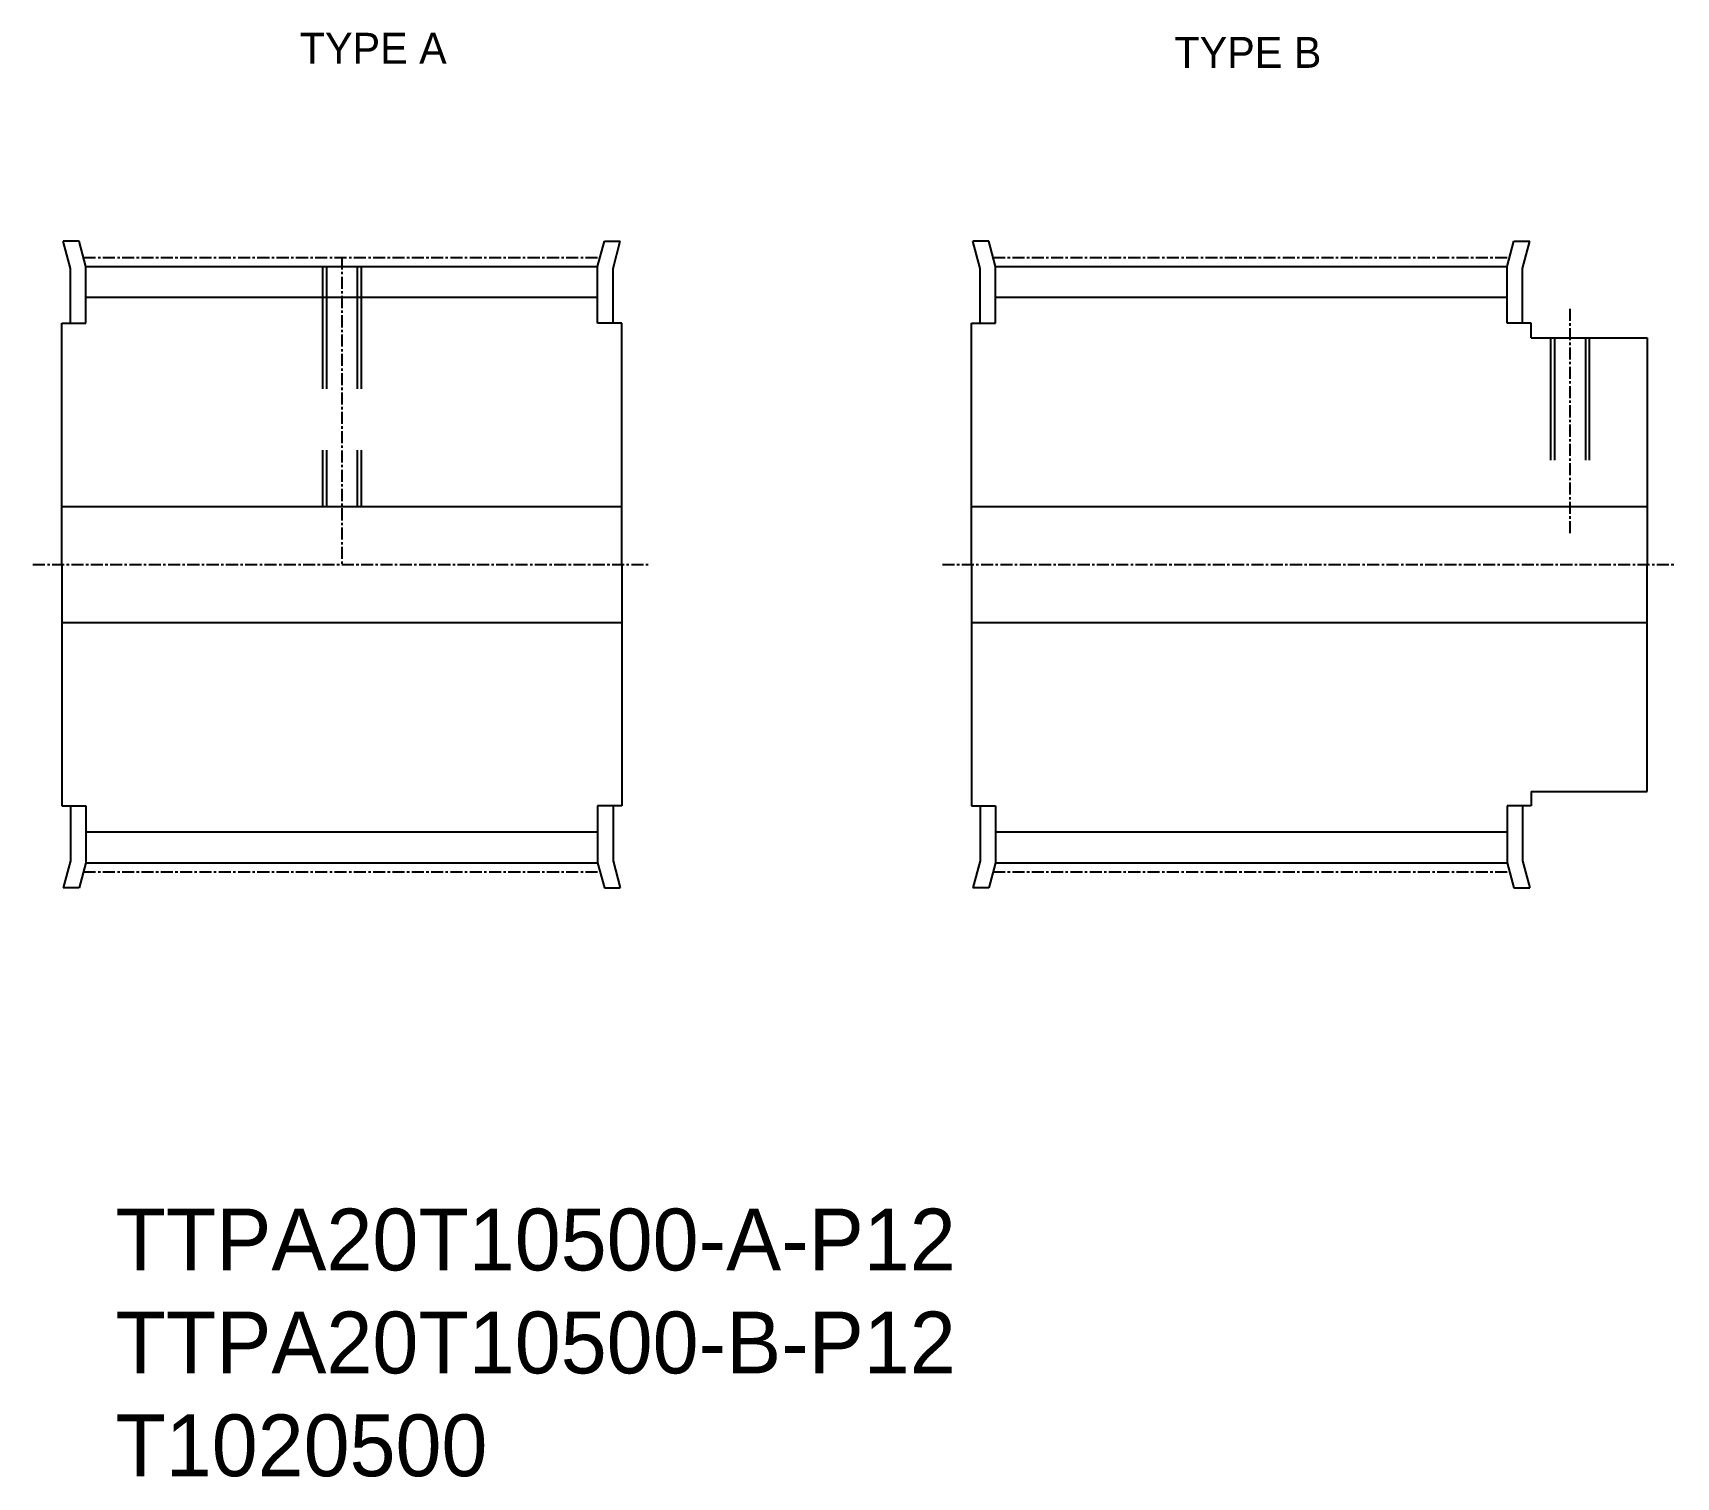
# Model space of a CAD drawing. Extents: x -293 to -123, y -60 to 89.
import ezdxf

# ---------------------------------------------------------------- set-up
doc = ezdxf.new("R2010")
doc.units = 0
doc.linetypes.add('CENTER', pattern=[2, 1.25, -0.25, 0.25, -0.25])
doc.linetypes.add('DASHED', pattern=[19.05, 12.7, -6.35])
doc.layers.get('0').update_dxf_attribs({"linetype": 'CONTINUOUS'})
doc.layers.add('CENTER', color=1, linetype='CENTER')

# ---------------------------------------------------------------- blocks, each defined once
blk = doc.blocks.new('*U2')
at = {"color": 7, "linetype": 'CONTINUOUS'}
for s, p in [('TTPA20T10500-A-P12', (-284.36, -38.87)), ('TTPA20T10500-B-P12', (-284.36, -49.54)), ('T1020500', (-284.36, -60.2))]:
    blk.add_text(s, height=6.4, dxfattribs=at).set_placement(p)

msp = doc.modelspace()

# ---------------------------------------------------------------- linework, layer by layer
at = {"color": 7, "linetype": 'CONTINUOUS'}
for p, q in [((-288.1, 67.77), (-289.75, 67.77)), ((-289, 64.96), (-289.75, 67.77)), ((-287.4, 65.17), (-288.1, 67.77)), ((-234.4, 65.17), (-233.7, 67.77)), ((-233.7, 67.77), (-232.05, 67.77)), ((-232.8, 64.96), (-232.05, 67.77)), ((-193.88, 67.77), (-195.53, 67.77)), ((-194.78, 64.96), (-195.53, 67.77)), ((-193.18, 65.17), (-193.88, 67.77)), ((-140.18, 65.17), (-139.48, 67.77)), ((-139.48, 67.77), (-137.83, 67.77)), ((-138.58, 64.96), (-137.83, 67.77)), ((-289, 59.27), (-289, 64.96)), ((-287.4, 59.27), (-287.4, 65.17)), ((-287.4, 65.17), (-234.4, 65.17)), ((-234.4, 59.27), (-234.4, 65.17)), ((-232.8, 59.27), (-232.8, 64.96)), ((-194.78, 59.27), (-194.78, 64.96)), ((-193.18, 59.27), (-193.18, 65.17)), ((-193.18, 65.17), (-140.18, 65.17)), ((-140.18, 59.27), (-140.18, 65.17)), ((-138.58, 59.27), (-138.58, 64.96)), ((-287.4, 61.97), (-234.4, 61.97)), ((-193.18, 61.97), (-140.18, 61.97)), ((-289.9, 34.27), (-289.9, 59.27)), ((-289.9, 59.27), (-287.4, 59.27)), ((-231.9, 59.27), (-234.4, 59.27)), ((-231.9, 34.27), (-231.9, 59.27)), ((-195.68, 34.27), (-195.68, 59.27)), ((-195.68, 59.27), (-193.18, 59.27)), ((-137.68, 59.27), (-140.18, 59.27)), ((-137.68, 57.77), (-137.68, 59.27)), ((-137.68, 57.77), (-125.68, 57.77)), ((-125.68, 57.77), (-125.68, 34.27)), ((-289.9, 40.27), (-231.9, 40.27)), ((-195.68, 40.27), (-125.68, 40.27)), ((-289.9, 34.27), (-289.9, 9.27)), ((-231.9, 34.27), (-231.9, 9.27)), ((-195.68, 34.27), (-195.68, 9.27)), ((-125.68, 10.77), (-125.68, 34.27)), ((-289.9, 28.27), (-231.9, 28.27)), ((-195.68, 28.27), (-125.68, 28.27)), ((-137.68, 10.77), (-125.68, 10.77)), ((-137.68, 10.77), (-137.68, 9.27)), ((-289.9, 9.27), (-287.4, 9.27)), ((-289, 9.27), (-289, 3.58)), ((-287.4, 9.27), (-287.4, 3.37)), ((-231.9, 9.27), (-234.4, 9.27)), ((-234.4, 9.27), (-234.4, 3.37)), ((-232.8, 9.27), (-232.8, 3.58)), ((-195.68, 9.27), (-193.18, 9.27)), ((-194.78, 9.27), (-194.78, 3.58)), ((-193.18, 9.27), (-193.18, 3.37)), ((-137.68, 9.27), (-140.18, 9.27)), ((-140.18, 9.27), (-140.18, 3.37)), ((-138.58, 9.27), (-138.58, 3.58)), ((-287.4, 6.57), (-234.4, 6.57)), ((-193.18, 6.57), (-140.18, 6.57)), ((-289, 3.58), (-289.75, 0.77)), ((-232.8, 3.58), (-232.05, 0.77)), ((-194.78, 3.58), (-195.53, 0.77)), ((-138.58, 3.58), (-137.83, 0.77)), ((-287.4, 3.37), (-288.1, 0.77)), ((-287.4, 3.37), (-234.4, 3.37)), ((-234.4, 3.37), (-233.7, 0.77)), ((-193.18, 3.37), (-193.88, 0.77)), ((-193.18, 3.37), (-140.18, 3.37)), ((-140.18, 3.37), (-139.48, 0.77)), ((-288.1, 0.77), (-289.75, 0.77)), ((-233.7, 0.77), (-232.05, 0.77)), ((-193.88, 0.77), (-195.53, 0.77)), ((-139.48, 0.77), (-137.83, 0.77))]:
    msp.add_line(p, q, dxfattribs=at)
at = {"color": 3, "linetype": 'DASHED'}
for p, q in [((-262.9, 65.17), (-262.9, 40.27)), ((-262.5, 65.17), (-262.5, 40.27)), ((-259.3, 65.17), (-259.3, 40.27)), ((-258.9, 65.17), (-258.9, 40.27)), ((-135.68, 57.77), (-135.68, 40.27)), ((-135.28, 57.77), (-135.28, 40.27)), ((-132.08, 57.77), (-132.08, 40.27)), ((-131.68, 57.77), (-131.68, 40.27))]:
    msp.add_line(p, q, dxfattribs=at)
at = {"layer": 'CENTER', "color": 1, "linetype": 'CENTER'}
for p, q in [((-287.65, 66.1), (-234.15, 66.1)), ((-260.9, 66.1), (-260.9, 34.27)), ((-193.43, 66.1), (-139.93, 66.1)), ((-133.68, 60.77), (-133.68, 37.27)), ((-292.9, 34.27), (-228.9, 34.27)), ((-198.68, 34.27), (-122.68, 34.27)), ((-287.65, 2.44), (-234.15, 2.44)), ((-193.43, 2.44), (-139.93, 2.44))]:
    msp.add_line(p, q, dxfattribs=at)

# ---------------------------------------------------------------- block references
at = {"color": 7, "linetype": 'CONTINUOUS'}
msp.add_blockref('*U2', (0, 0), dxfattribs=at)

# ---------------------------------------------------------------- texts
for s, p in [('TYPE A', (-265.25, 86.17)), ('TYPE B', (-174.65, 85.74))]:
    msp.add_text(s, height=3.2, dxfattribs=at).set_placement(p)

doc.saveas('drawing.dxf')
